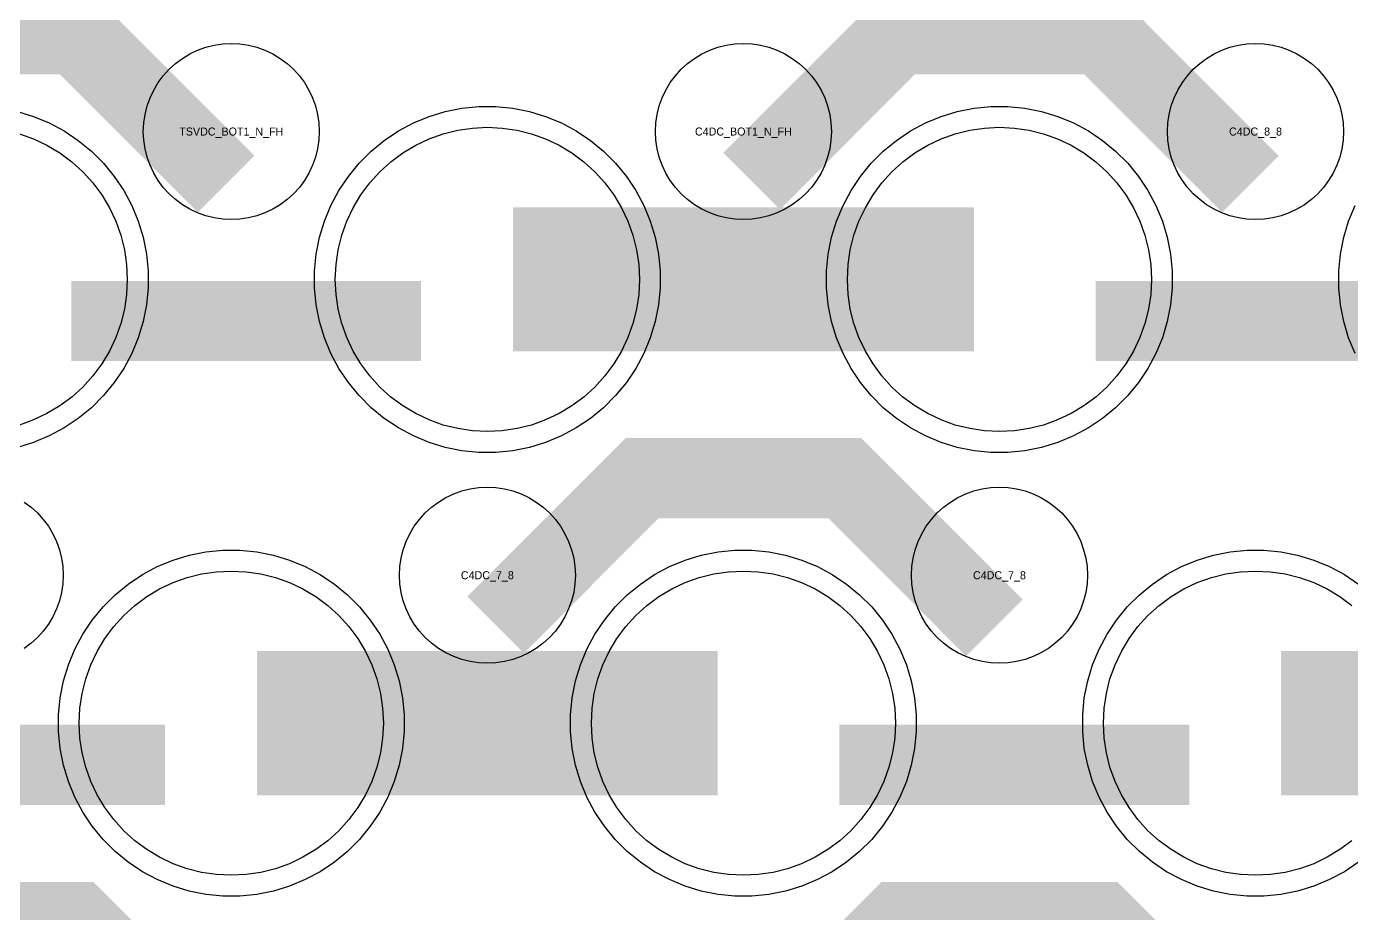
# Model space of a CAD drawing. Extents: x -11880 to 11880, y -14992 to 14992.
# Drawn here: x -9584 to -9170, y -13929.1 to -13652.1 of the extents above; entities that cross this region are included whole.
import ezdxf
from ezdxf.enums import TextEntityAlignment as Align

# ---------------------------------------------------------------- set-up
doc = ezdxf.new("R2010")
doc.units = 0
doc.header["$MEASUREMENT"] = 0
for name, color, linetype in [('GDS_775_DT_237', 138, 'CONTINUOUS'), ('RDL1_FS', 34, 'CONTINUOUS'), ('RDL_BS', 160, 'CONTINUOUS')]:
    doc.layers.add(name, color=color, linetype=linetype)

msp = doc.modelspace()

# ---------------------------------------------------------------- linework, layer by layer
at = {"layer": 'RDL1_FS', "color": 241, "true_color": 0xf7abae}
for points in [[(-9586.209, -13685.586), (-9581.819, -13687.158), (-9577.605, -13689.15), (-9573.605, -13691.548), (-9569.86, -13694.326), (-9566.406, -13697.456), (-9563.276, -13700.91), (-9560.498, -13704.655), (-9558.1, -13708.655), (-9556.108, -13712.869), (-9554.536, -13717.259), (-9553.404, -13721.782), (-9552.72, -13726.393), (-9552.491, -13731.05), (-9552.72, -13735.707), (-9553.404, -13740.318), (-9554.536, -13744.841), (-9556.108, -13749.231), (-9558.1, -13753.445), (-9560.498, -13757.445), (-9563.276, -13761.19), (-9566.406, -13764.644), (-9569.86, -13767.774), (-9573.605, -13770.552), (-9577.605, -13772.95), (-9581.819, -13774.942), (-9586.209, -13776.514)], [(-9169.86, -13906.339), (-9173.605, -13909.117), (-9177.605, -13911.515), (-9181.819, -13913.507), (-9186.209, -13915.079), (-9190.732, -13916.211), (-9195.343, -13916.895), (-9200, -13917.124), (-9204.657, -13916.895), (-9209.268, -13916.211), (-9213.791, -13915.079), (-9218.181, -13913.507), (-9222.395, -13911.515), (-9226.395, -13909.117), (-9230.14, -13906.339), (-9233.594, -13903.209), (-9236.724, -13899.755), (-9239.502, -13896.01), (-9241.9, -13892.01), (-9243.892, -13887.796), (-9245.464, -13883.406), (-9246.596, -13878.883), (-9247.28, -13874.272), (-9247.509, -13869.615), (-9247.28, -13864.958), (-9246.596, -13860.347), (-9245.464, -13855.824), (-9243.892, -13851.434), (-9241.9, -13847.22), (-9239.502, -13843.22), (-9236.724, -13839.475), (-9233.594, -13836.021), (-9230.14, -13832.891), (-9226.395, -13830.113), (-9222.395, -13827.715), (-9218.181, -13825.723), (-9213.791, -13824.151), (-9209.268, -13823.019), (-9204.657, -13822.335), (-9200, -13822.106), (-9195.343, -13822.335), (-9190.732, -13823.019), (-9186.209, -13824.151), (-9181.819, -13825.723), (-9177.605, -13827.715), (-9173.605, -13830.113), (-9169.86, -13832.891)]]:
    msp.add_lwpolyline(points, dxfattribs=at)
for points in [[(-9440, -13778.559), (-9444.657, -13778.33), (-9449.268, -13777.646), (-9453.791, -13776.514), (-9458.181, -13774.942), (-9462.395, -13772.95), (-9466.395, -13770.552), (-9470.14, -13767.774), (-9473.594, -13764.644), (-9476.724, -13761.19), (-9479.502, -13757.445), (-9481.9, -13753.445), (-9483.892, -13749.231), (-9485.464, -13744.841), (-9486.596, -13740.318), (-9487.28, -13735.707), (-9487.509, -13731.05), (-9487.28, -13726.393), (-9486.596, -13721.782), (-9485.464, -13717.259), (-9483.892, -13712.869), (-9481.9, -13708.655), (-9479.502, -13704.655), (-9476.724, -13700.91), (-9473.594, -13697.456), (-9470.14, -13694.326), (-9466.395, -13691.548), (-9462.395, -13689.15), (-9458.181, -13687.158), (-9453.791, -13685.586), (-9449.268, -13684.454), (-9444.657, -13683.77), (-9440, -13683.541), (-9435.343, -13683.77), (-9430.732, -13684.454), (-9426.209, -13685.586), (-9421.819, -13687.158), (-9417.605, -13689.15), (-9413.605, -13691.548), (-9409.86, -13694.326), (-9406.406, -13697.456), (-9403.276, -13700.91), (-9400.498, -13704.655), (-9398.1, -13708.655), (-9396.108, -13712.869), (-9394.536, -13717.259), (-9393.404, -13721.782), (-9392.72, -13726.393), (-9392.491, -13731.05), (-9392.72, -13735.707), (-9393.404, -13740.318), (-9394.536, -13744.841), (-9396.108, -13749.231), (-9398.1, -13753.445), (-9400.498, -13757.445), (-9403.276, -13761.19), (-9406.406, -13764.644), (-9409.86, -13767.774), (-9413.605, -13770.552), (-9417.605, -13772.95), (-9421.819, -13774.942), (-9426.209, -13776.514), (-9430.732, -13777.646), (-9435.343, -13778.33)], [(-9280, -13778.559), (-9284.657, -13778.33), (-9289.268, -13777.646), (-9293.791, -13776.514), (-9298.181, -13774.942), (-9302.395, -13772.95), (-9306.395, -13770.552), (-9310.14, -13767.774), (-9313.594, -13764.644), (-9316.724, -13761.19), (-9319.502, -13757.445), (-9321.9, -13753.445), (-9323.892, -13749.231), (-9325.464, -13744.841), (-9326.596, -13740.318), (-9327.28, -13735.707), (-9327.509, -13731.05), (-9327.28, -13726.393), (-9326.596, -13721.782), (-9325.464, -13717.259), (-9323.892, -13712.869), (-9321.9, -13708.655), (-9319.502, -13704.655), (-9316.724, -13700.91), (-9313.594, -13697.456), (-9310.14, -13694.326), (-9306.395, -13691.548), (-9302.395, -13689.15), (-9298.181, -13687.158), (-9293.791, -13685.586), (-9289.268, -13684.454), (-9284.657, -13683.77), (-9280, -13683.541), (-9275.343, -13683.77), (-9270.732, -13684.454), (-9266.209, -13685.586), (-9261.819, -13687.158), (-9257.605, -13689.15), (-9253.605, -13691.548), (-9249.86, -13694.326), (-9246.406, -13697.456), (-9243.276, -13700.91), (-9240.498, -13704.655), (-9238.1, -13708.655), (-9236.108, -13712.869), (-9234.536, -13717.259), (-9233.404, -13721.782), (-9232.72, -13726.393), (-9232.491, -13731.05), (-9232.72, -13735.707), (-9233.404, -13740.318), (-9234.536, -13744.841), (-9236.108, -13749.231), (-9238.1, -13753.445), (-9240.498, -13757.445), (-9243.276, -13761.19), (-9246.406, -13764.644), (-9249.86, -13767.774), (-9253.605, -13770.552), (-9257.605, -13772.95), (-9261.819, -13774.942), (-9266.209, -13776.514), (-9270.732, -13777.646), (-9275.343, -13778.33)], [(-9520, -13917.124), (-9524.657, -13916.895), (-9529.268, -13916.211), (-9533.791, -13915.079), (-9538.181, -13913.507), (-9542.395, -13911.515), (-9546.395, -13909.117), (-9550.14, -13906.339), (-9553.594, -13903.209), (-9556.724, -13899.755), (-9559.502, -13896.01), (-9561.9, -13892.01), (-9563.892, -13887.796), (-9565.464, -13883.406), (-9566.596, -13878.883), (-9567.28, -13874.272), (-9567.509, -13869.615), (-9567.28, -13864.958), (-9566.596, -13860.347), (-9565.464, -13855.824), (-9563.892, -13851.434), (-9561.9, -13847.22), (-9559.502, -13843.22), (-9556.724, -13839.475), (-9553.594, -13836.021), (-9550.14, -13832.891), (-9546.395, -13830.113), (-9542.395, -13827.715), (-9538.181, -13825.723), (-9533.791, -13824.151), (-9529.268, -13823.019), (-9524.657, -13822.335), (-9520, -13822.106), (-9515.343, -13822.335), (-9510.732, -13823.019), (-9506.209, -13824.151), (-9501.819, -13825.723), (-9497.605, -13827.715), (-9493.605, -13830.113), (-9489.86, -13832.891), (-9486.406, -13836.021), (-9483.276, -13839.475), (-9480.498, -13843.22), (-9478.1, -13847.22), (-9476.108, -13851.434), (-9474.536, -13855.824), (-9473.404, -13860.347), (-9472.72, -13864.958), (-9472.491, -13869.615), (-9472.72, -13874.272), (-9473.404, -13878.883), (-9474.536, -13883.406), (-9476.108, -13887.796), (-9478.1, -13892.01), (-9480.498, -13896.01), (-9483.276, -13899.755), (-9486.406, -13903.209), (-9489.86, -13906.339), (-9493.605, -13909.117), (-9497.605, -13911.515), (-9501.819, -13913.507), (-9506.209, -13915.079), (-9510.732, -13916.211), (-9515.343, -13916.895)], [(-9360, -13917.124), (-9364.657, -13916.895), (-9369.268, -13916.211), (-9373.791, -13915.079), (-9378.181, -13913.507), (-9382.395, -13911.515), (-9386.395, -13909.117), (-9390.14, -13906.339), (-9393.594, -13903.209), (-9396.724, -13899.755), (-9399.502, -13896.01), (-9401.9, -13892.01), (-9403.892, -13887.796), (-9405.464, -13883.406), (-9406.596, -13878.883), (-9407.28, -13874.272), (-9407.509, -13869.615), (-9407.28, -13864.958), (-9406.596, -13860.347), (-9405.464, -13855.824), (-9403.892, -13851.434), (-9401.9, -13847.22), (-9399.502, -13843.22), (-9396.724, -13839.475), (-9393.594, -13836.021), (-9390.14, -13832.891), (-9386.395, -13830.113), (-9382.395, -13827.715), (-9378.181, -13825.723), (-9373.791, -13824.151), (-9369.268, -13823.019), (-9364.657, -13822.335), (-9360, -13822.106), (-9355.343, -13822.335), (-9350.732, -13823.019), (-9346.209, -13824.151), (-9341.819, -13825.723), (-9337.605, -13827.715), (-9333.605, -13830.113), (-9329.86, -13832.891), (-9326.406, -13836.021), (-9323.276, -13839.475), (-9320.498, -13843.22), (-9318.1, -13847.22), (-9316.108, -13851.434), (-9314.536, -13855.824), (-9313.404, -13860.347), (-9312.72, -13864.958), (-9312.491, -13869.615), (-9312.72, -13874.272), (-9313.404, -13878.883), (-9314.536, -13883.406), (-9316.108, -13887.796), (-9318.1, -13892.01), (-9320.498, -13896.01), (-9323.276, -13899.755), (-9326.406, -13903.209), (-9329.86, -13906.339), (-9333.605, -13909.117), (-9337.605, -13911.515), (-9341.819, -13913.507), (-9346.209, -13915.079), (-9350.732, -13916.211), (-9355.343, -13916.895)]]:
    msp.add_lwpolyline(points, close=True, dxfattribs=at)
for points in [[(-9431.998, -13731.05, 45, 45, 0), (-9359.998, -13731.05, 45, 45, 0)], [(-9359.998, -13731.05, 45, 45, 0), (-9287.998, -13731.05, 45, 45, 0)], [(-9511.998, -13869.615, 45, 45, 0), (-9439.998, -13869.615, 45, 45, 0)], [(-9439.998, -13869.615, 45, 45, 0), (-9367.998, -13869.615, 45, 45, 0)], [(-9191.998, -13869.615, 45, 45, 0), (-9119.998, -13869.615, 45, 45, 0)]]:
    msp.add_lwpolyline(points, format="xyseb", dxfattribs=at)
at = {"layer": 'RDL_BS', "color": 241, "true_color": 0xf7abae}
for points in [[(-9521.599, -13701.263, 25, 25, 0), (-9568.313, -13654.549, 25, 25, 0), (-9598.071, -13654.549, 25, 25, 0)], [(-9569.984, -13744.063, 25, 25, 0), (-9460.719, -13744.063, 25, 25, 0)], [(-9249.984, -13744.063, 25, 25, 0), (-9140.719, -13744.063, 25, 25, 0)], [(-9649.984, -13882.628, 25, 25, 0), (-9540.719, -13882.628, 25, 25, 0)], [(-9329.984, -13882.628, 25, 25, 0), (-9220.719, -13882.628, 25, 25, 0)]]:
    msp.add_lwpolyline(points, format="xyseb", dxfattribs=at)
at = {"layer": 'RDL_BS'}
for points in [[(-9357.438, -13700.364, 25, 25, 0), (-9311.623, -13654.549, 25, 25, 0), (-9278.07, -13654.549, 25, 25, 0)], [(-9201.599, -13701.263, 25, 25, 0), (-9248.313, -13654.549, 25, 25, 0), (-9278.071, -13654.549, 25, 25, 0)], [(-9437.438, -13838.929, 25, 25, 0), (-9391.623, -13793.114, 25, 25, 0), (-9358.07, -13793.114, 25, 25, 0)], [(-9281.599, -13839.828, 25, 25, 0), (-9328.313, -13793.114, 25, 25, 0), (-9358.071, -13793.114, 25, 25, 0)], [(-9521.599, -13978.393, 25, 25, 0), (-9568.313, -13931.679, 25, 25, 0), (-9598.071, -13931.679, 25, 25, 0)], [(-9357.438, -13977.494, 25, 25, 0), (-9311.623, -13931.679, 25, 25, 0), (-9278.07, -13931.679, 25, 25, 0)], [(-9201.599, -13978.393, 25, 25, 0), (-9248.313, -13931.679, 25, 25, 0), (-9278.071, -13931.679, 25, 25, 0)]]:
    msp.add_lwpolyline(points, format="xyseb", dxfattribs=at)
at = {"layer": 'RDL_BS', "color": 241, "true_color": 0xf7abae}
for points in [[(-9520, -13712.356), (-9522.693, -13712.224), (-9525.365, -13711.828), (-9527.984, -13711.171), (-9530.519, -13710.264), (-9532.956, -13709.112), (-9535.28, -13707.719), (-9537.443, -13706.116), (-9539.442, -13704.304), (-9541.254, -13702.305), (-9542.857, -13700.142), (-9544.25, -13697.818), (-9545.402, -13695.381), (-9546.309, -13692.846), (-9546.966, -13690.227), (-9547.362, -13687.555), (-9547.494, -13684.862), (-9547.362, -13682.169), (-9546.966, -13679.497), (-9546.309, -13676.878), (-9545.402, -13674.343), (-9544.25, -13671.906), (-9542.857, -13669.582), (-9541.254, -13667.419), (-9539.442, -13665.42), (-9537.443, -13663.608), (-9535.28, -13662.005), (-9532.956, -13660.612), (-9530.519, -13659.46), (-9527.984, -13658.553), (-9525.365, -13657.896), (-9522.693, -13657.5), (-9520, -13657.368), (-9517.307, -13657.5), (-9514.635, -13657.896), (-9512.016, -13658.553), (-9509.481, -13659.46), (-9507.044, -13660.612), (-9504.72, -13662.005), (-9502.557, -13663.608), (-9500.558, -13665.42), (-9498.746, -13667.419), (-9497.143, -13669.582), (-9495.75, -13671.906), (-9494.598, -13674.343), (-9493.691, -13676.878), (-9493.034, -13679.497), (-9492.638, -13682.169), (-9492.506, -13684.862), (-9492.638, -13687.555), (-9493.034, -13690.227), (-9493.691, -13692.846), (-9494.598, -13695.381), (-9495.75, -13697.818), (-9497.143, -13700.142), (-9498.746, -13702.305), (-9500.558, -13704.304), (-9502.557, -13706.116), (-9504.72, -13707.719), (-9507.044, -13709.112), (-9509.481, -13710.264), (-9512.016, -13711.171), (-9514.635, -13711.828), (-9517.307, -13712.224)], [(-9442.644, -13785.05), (-9447.938, -13784.533), (-9453.165, -13783.487), (-9458.205, -13781.956), (-9463.115, -13779.925), (-9467.777, -13777.433), (-9472.191, -13774.486), (-9476.292, -13771.124), (-9480.074, -13767.342), (-9483.436, -13763.241), (-9486.383, -13758.827), (-9488.875, -13754.165), (-9490.906, -13749.255), (-9492.437, -13744.215), (-9493.483, -13738.988), (-9494, -13733.694), (-9494, -13728.406), (-9493.483, -13723.112), (-9492.437, -13717.885), (-9490.906, -13712.845), (-9488.875, -13707.935), (-9486.383, -13703.273), (-9483.436, -13698.859), (-9480.074, -13694.758), (-9476.292, -13690.976), (-9472.191, -13687.614), (-9467.777, -13684.667), (-9463.115, -13682.175), (-9458.205, -13680.144), (-9453.165, -13678.613), (-9447.938, -13677.567), (-9442.644, -13677.05), (-9437.356, -13677.05), (-9432.062, -13677.567), (-9426.835, -13678.613), (-9421.795, -13680.144), (-9416.885, -13682.175), (-9412.223, -13684.667), (-9407.809, -13687.614), (-9403.708, -13690.976), (-9399.926, -13694.758), (-9396.564, -13698.859), (-9393.617, -13703.273), (-9391.125, -13707.935), (-9389.094, -13712.845), (-9387.563, -13717.885), (-9386.517, -13723.112), (-9386, -13728.406), (-9386, -13733.694), (-9386.517, -13738.988), (-9387.563, -13744.215), (-9389.094, -13749.255), (-9391.125, -13754.165), (-9393.617, -13758.827), (-9396.564, -13763.241), (-9399.926, -13767.342), (-9403.708, -13771.124), (-9407.809, -13774.486), (-9412.223, -13777.433), (-9416.885, -13779.925), (-9421.795, -13781.956), (-9426.835, -13783.487), (-9432.062, -13784.533), (-9437.356, -13785.05)], [(-9282.644, -13785.05), (-9287.938, -13784.533), (-9293.165, -13783.487), (-9298.205, -13781.956), (-9303.115, -13779.925), (-9307.777, -13777.433), (-9312.191, -13774.486), (-9316.292, -13771.124), (-9320.074, -13767.342), (-9323.436, -13763.241), (-9326.383, -13758.827), (-9328.875, -13754.165), (-9330.906, -13749.255), (-9332.437, -13744.215), (-9333.483, -13738.988), (-9334, -13733.694), (-9334, -13728.406), (-9333.483, -13723.112), (-9332.437, -13717.885), (-9330.906, -13712.845), (-9328.875, -13707.935), (-9326.383, -13703.273), (-9323.436, -13698.859), (-9320.074, -13694.758), (-9316.292, -13690.976), (-9312.191, -13687.614), (-9307.777, -13684.667), (-9303.115, -13682.175), (-9298.205, -13680.144), (-9293.165, -13678.613), (-9287.938, -13677.567), (-9282.644, -13677.05), (-9277.356, -13677.05), (-9272.062, -13677.567), (-9266.835, -13678.613), (-9261.795, -13680.144), (-9256.885, -13682.175), (-9252.223, -13684.667), (-9247.809, -13687.614), (-9243.708, -13690.976), (-9239.926, -13694.758), (-9236.564, -13698.859), (-9233.617, -13703.273), (-9231.125, -13707.935), (-9229.094, -13712.845), (-9227.563, -13717.885), (-9226.517, -13723.112), (-9226, -13728.406), (-9226, -13733.694), (-9226.517, -13738.988), (-9227.563, -13744.215), (-9229.094, -13749.255), (-9231.125, -13754.165), (-9233.617, -13758.827), (-9236.564, -13763.241), (-9239.926, -13767.342), (-9243.708, -13771.124), (-9247.809, -13774.486), (-9252.223, -13777.433), (-9256.885, -13779.925), (-9261.795, -13781.956), (-9266.835, -13783.487), (-9272.062, -13784.533), (-9277.356, -13785.05)], [(-9522.644, -13923.615), (-9527.938, -13923.098), (-9533.165, -13922.052), (-9538.205, -13920.521), (-9543.115, -13918.49), (-9547.777, -13915.998), (-9552.191, -13913.051), (-9556.292, -13909.689), (-9560.074, -13905.907), (-9563.436, -13901.806), (-9566.383, -13897.392), (-9568.875, -13892.73), (-9570.906, -13887.82), (-9572.437, -13882.78), (-9573.483, -13877.553), (-9574, -13872.259), (-9574, -13866.971), (-9573.483, -13861.677), (-9572.437, -13856.45), (-9570.906, -13851.41), (-9568.875, -13846.5), (-9566.383, -13841.838), (-9563.436, -13837.424), (-9560.074, -13833.323), (-9556.292, -13829.541), (-9552.191, -13826.179), (-9547.777, -13823.232), (-9543.115, -13820.74), (-9538.205, -13818.709), (-9533.165, -13817.178), (-9527.938, -13816.132), (-9522.644, -13815.615), (-9517.356, -13815.615), (-9512.062, -13816.132), (-9506.835, -13817.178), (-9501.795, -13818.709), (-9496.885, -13820.74), (-9492.223, -13823.232), (-9487.809, -13826.179), (-9483.708, -13829.541), (-9479.926, -13833.323), (-9476.564, -13837.424), (-9473.617, -13841.838), (-9471.125, -13846.5), (-9469.094, -13851.41), (-9467.563, -13856.45), (-9466.517, -13861.677), (-9466, -13866.971), (-9466, -13872.259), (-9466.517, -13877.553), (-9467.563, -13882.78), (-9469.094, -13887.82), (-9471.125, -13892.73), (-9473.617, -13897.392), (-9476.564, -13901.806), (-9479.926, -13905.907), (-9483.708, -13909.689), (-9487.809, -13913.051), (-9492.223, -13915.998), (-9496.885, -13918.49), (-9501.795, -13920.521), (-9506.835, -13922.052), (-9512.062, -13923.098), (-9517.356, -13923.615)], [(-9362.644, -13923.615), (-9367.938, -13923.098), (-9373.165, -13922.052), (-9378.205, -13920.521), (-9383.115, -13918.49), (-9387.777, -13915.998), (-9392.191, -13913.051), (-9396.292, -13909.689), (-9400.074, -13905.907), (-9403.436, -13901.806), (-9406.383, -13897.392), (-9408.875, -13892.73), (-9410.906, -13887.82), (-9412.437, -13882.78), (-9413.483, -13877.553), (-9414, -13872.259), (-9414, -13866.971), (-9413.483, -13861.677), (-9412.437, -13856.45), (-9410.906, -13851.41), (-9408.875, -13846.5), (-9406.383, -13841.838), (-9403.436, -13837.424), (-9400.074, -13833.323), (-9396.292, -13829.541), (-9392.191, -13826.179), (-9387.777, -13823.232), (-9383.115, -13820.74), (-9378.205, -13818.709), (-9373.165, -13817.178), (-9367.938, -13816.132), (-9362.644, -13815.615), (-9357.356, -13815.615), (-9352.062, -13816.132), (-9346.835, -13817.178), (-9341.795, -13818.709), (-9336.885, -13820.74), (-9332.223, -13823.232), (-9327.809, -13826.179), (-9323.708, -13829.541), (-9319.926, -13833.323), (-9316.564, -13837.424), (-9313.617, -13841.838), (-9311.125, -13846.5), (-9309.094, -13851.41), (-9307.563, -13856.45), (-9306.517, -13861.677), (-9306, -13866.971), (-9306, -13872.259), (-9306.517, -13877.553), (-9307.563, -13882.78), (-9309.094, -13887.82), (-9311.125, -13892.73), (-9313.617, -13897.392), (-9316.564, -13901.806), (-9319.926, -13905.907), (-9323.708, -13909.689), (-9327.809, -13913.051), (-9332.223, -13915.998), (-9336.885, -13918.49), (-9341.795, -13920.521), (-9346.835, -13922.052), (-9352.062, -13923.098), (-9357.356, -13923.615)]]:
    msp.add_lwpolyline(points, close=True, dxfattribs=at)
at = {"layer": 'RDL_BS'}
for points in [[(-9360, -13712.356), (-9362.693, -13712.224), (-9365.365, -13711.828), (-9367.984, -13711.171), (-9370.519, -13710.264), (-9372.956, -13709.112), (-9375.28, -13707.719), (-9377.443, -13706.116), (-9379.442, -13704.304), (-9381.254, -13702.305), (-9382.857, -13700.142), (-9384.25, -13697.818), (-9385.402, -13695.381), (-9386.309, -13692.846), (-9386.966, -13690.227), (-9387.362, -13687.555), (-9387.494, -13684.862), (-9387.362, -13682.169), (-9386.966, -13679.497), (-9386.309, -13676.878), (-9385.402, -13674.343), (-9384.25, -13671.906), (-9382.857, -13669.582), (-9381.254, -13667.419), (-9379.442, -13665.42), (-9377.443, -13663.608), (-9375.28, -13662.005), (-9372.956, -13660.612), (-9370.519, -13659.46), (-9367.984, -13658.553), (-9365.365, -13657.896), (-9362.693, -13657.5), (-9360, -13657.368), (-9357.307, -13657.5), (-9354.635, -13657.896), (-9352.016, -13658.553), (-9349.481, -13659.46), (-9347.044, -13660.612), (-9344.72, -13662.005), (-9342.557, -13663.608), (-9340.558, -13665.42), (-9338.746, -13667.419), (-9337.143, -13669.582), (-9335.75, -13671.906), (-9334.598, -13674.343), (-9333.691, -13676.878), (-9333.034, -13679.497), (-9332.638, -13682.169), (-9332.506, -13684.862), (-9332.638, -13687.555), (-9333.034, -13690.227), (-9333.691, -13692.846), (-9334.598, -13695.381), (-9335.75, -13697.818), (-9337.143, -13700.142), (-9338.746, -13702.305), (-9340.558, -13704.304), (-9342.557, -13706.116), (-9344.72, -13707.719), (-9347.044, -13709.112), (-9349.481, -13710.264), (-9352.016, -13711.171), (-9354.635, -13711.828), (-9357.307, -13712.224)], [(-9200, -13712.356), (-9202.693, -13712.224), (-9205.365, -13711.828), (-9207.984, -13711.171), (-9210.519, -13710.264), (-9212.956, -13709.112), (-9215.28, -13707.719), (-9217.443, -13706.116), (-9219.442, -13704.304), (-9221.254, -13702.305), (-9222.857, -13700.142), (-9224.25, -13697.818), (-9225.402, -13695.381), (-9226.309, -13692.846), (-9226.966, -13690.227), (-9227.362, -13687.555), (-9227.494, -13684.862), (-9227.362, -13682.169), (-9226.966, -13679.497), (-9226.309, -13676.878), (-9225.402, -13674.343), (-9224.25, -13671.906), (-9222.857, -13669.582), (-9221.254, -13667.419), (-9219.442, -13665.42), (-9217.443, -13663.608), (-9215.28, -13662.005), (-9212.956, -13660.612), (-9210.519, -13659.46), (-9207.984, -13658.553), (-9205.365, -13657.896), (-9202.693, -13657.5), (-9200, -13657.368), (-9197.307, -13657.5), (-9194.635, -13657.896), (-9192.016, -13658.553), (-9189.481, -13659.46), (-9187.044, -13660.612), (-9184.72, -13662.005), (-9182.557, -13663.608), (-9180.558, -13665.42), (-9178.746, -13667.419), (-9177.143, -13669.582), (-9175.75, -13671.906), (-9174.598, -13674.343), (-9173.691, -13676.878), (-9173.034, -13679.497), (-9172.638, -13682.169), (-9172.506, -13684.862), (-9172.638, -13687.555), (-9173.034, -13690.227), (-9173.691, -13692.846), (-9174.598, -13695.381), (-9175.75, -13697.818), (-9177.143, -13700.142), (-9178.746, -13702.305), (-9180.558, -13704.304), (-9182.557, -13706.116), (-9184.72, -13707.719), (-9187.044, -13709.112), (-9189.481, -13710.264), (-9192.016, -13711.171), (-9194.635, -13711.828), (-9197.307, -13712.224)], [(-9440, -13850.921), (-9442.693, -13850.789), (-9445.365, -13850.393), (-9447.984, -13849.736), (-9450.519, -13848.829), (-9452.956, -13847.677), (-9455.28, -13846.284), (-9457.443, -13844.681), (-9459.442, -13842.869), (-9461.254, -13840.87), (-9462.857, -13838.707), (-9464.25, -13836.383), (-9465.402, -13833.946), (-9466.309, -13831.411), (-9466.966, -13828.792), (-9467.362, -13826.12), (-9467.494, -13823.427), (-9467.362, -13820.734), (-9466.966, -13818.062), (-9466.309, -13815.443), (-9465.402, -13812.908), (-9464.25, -13810.471), (-9462.857, -13808.147), (-9461.254, -13805.984), (-9459.442, -13803.985), (-9457.443, -13802.173), (-9455.28, -13800.57), (-9452.956, -13799.177), (-9450.519, -13798.025), (-9447.984, -13797.118), (-9445.365, -13796.461), (-9442.693, -13796.065), (-9440, -13795.933), (-9437.307, -13796.065), (-9434.635, -13796.461), (-9432.016, -13797.118), (-9429.481, -13798.025), (-9427.044, -13799.177), (-9424.72, -13800.57), (-9422.557, -13802.173), (-9420.558, -13803.985), (-9418.746, -13805.984), (-9417.143, -13808.147), (-9415.75, -13810.471), (-9414.598, -13812.908), (-9413.691, -13815.443), (-9413.034, -13818.062), (-9412.638, -13820.734), (-9412.506, -13823.427), (-9412.638, -13826.12), (-9413.034, -13828.792), (-9413.691, -13831.411), (-9414.598, -13833.946), (-9415.75, -13836.383), (-9417.143, -13838.707), (-9418.746, -13840.87), (-9420.558, -13842.869), (-9422.557, -13844.681), (-9424.72, -13846.284), (-9427.044, -13847.677), (-9429.481, -13848.829), (-9432.016, -13849.736), (-9434.635, -13850.393), (-9437.307, -13850.789)], [(-9280, -13850.921), (-9282.693, -13850.789), (-9285.365, -13850.393), (-9287.984, -13849.736), (-9290.519, -13848.829), (-9292.956, -13847.677), (-9295.28, -13846.284), (-9297.443, -13844.681), (-9299.442, -13842.869), (-9301.254, -13840.87), (-9302.857, -13838.707), (-9304.25, -13836.383), (-9305.402, -13833.946), (-9306.309, -13831.411), (-9306.966, -13828.792), (-9307.362, -13826.12), (-9307.494, -13823.427), (-9307.362, -13820.734), (-9306.966, -13818.062), (-9306.309, -13815.443), (-9305.402, -13812.908), (-9304.25, -13810.471), (-9302.857, -13808.147), (-9301.254, -13805.984), (-9299.442, -13803.985), (-9297.443, -13802.173), (-9295.28, -13800.57), (-9292.956, -13799.177), (-9290.519, -13798.025), (-9287.984, -13797.118), (-9285.365, -13796.461), (-9282.693, -13796.065), (-9280, -13795.933), (-9277.307, -13796.065), (-9274.635, -13796.461), (-9272.016, -13797.118), (-9269.481, -13798.025), (-9267.044, -13799.177), (-9264.72, -13800.57), (-9262.557, -13802.173), (-9260.558, -13803.985), (-9258.746, -13805.984), (-9257.143, -13808.147), (-9255.75, -13810.471), (-9254.598, -13812.908), (-9253.691, -13815.443), (-9253.034, -13818.062), (-9252.638, -13820.734), (-9252.506, -13823.427), (-9252.638, -13826.12), (-9253.034, -13828.792), (-9253.691, -13831.411), (-9254.598, -13833.946), (-9255.75, -13836.383), (-9257.143, -13838.707), (-9258.746, -13840.87), (-9260.558, -13842.869), (-9262.557, -13844.681), (-9264.72, -13846.284), (-9267.044, -13847.677), (-9269.481, -13848.829), (-9272.016, -13849.736), (-9274.635, -13850.393), (-9277.307, -13850.789)]]:
    msp.add_lwpolyline(points, close=True, dxfattribs=at)
at = {"layer": 'RDL_BS', "color": 241, "true_color": 0xf7abae}
for points in [[(-9586.835, -13678.613), (-9581.795, -13680.144), (-9576.885, -13682.175), (-9572.223, -13684.667), (-9567.809, -13687.614), (-9563.708, -13690.976), (-9559.926, -13694.758), (-9556.564, -13698.859), (-9553.617, -13703.273), (-9551.125, -13707.935), (-9549.094, -13712.845), (-9547.563, -13717.885), (-9546.517, -13723.112), (-9546, -13728.406), (-9546, -13733.694), (-9546.517, -13738.988), (-9547.563, -13744.215), (-9549.094, -13749.255), (-9551.125, -13754.165), (-9553.617, -13758.827), (-9556.564, -13763.241), (-9559.926, -13767.342), (-9563.708, -13771.124), (-9567.809, -13774.486), (-9572.223, -13777.433), (-9576.885, -13779.925), (-9581.795, -13781.956), (-9586.835, -13783.487)], [(-9168.875, -13754.165), (-9170.906, -13749.255), (-9172.437, -13744.215), (-9173.483, -13738.988), (-9174, -13733.694), (-9174, -13728.406), (-9173.483, -13723.112), (-9172.437, -13717.885), (-9170.906, -13712.845), (-9168.875, -13707.935)], [(-9167.809, -13913.051), (-9172.223, -13915.998), (-9176.885, -13918.49), (-9181.795, -13920.521), (-9186.835, -13922.052), (-9192.062, -13923.098), (-9197.356, -13923.615), (-9202.644, -13923.615), (-9207.938, -13923.098), (-9213.165, -13922.052), (-9218.205, -13920.521), (-9223.115, -13918.49), (-9227.777, -13915.998), (-9232.191, -13913.051), (-9236.292, -13909.689), (-9240.074, -13905.907), (-9243.436, -13901.806), (-9246.383, -13897.392), (-9248.875, -13892.73), (-9250.906, -13887.82), (-9252.437, -13882.78), (-9253.483, -13877.553), (-9254, -13872.259), (-9254, -13866.971), (-9253.483, -13861.677), (-9252.437, -13856.45), (-9250.906, -13851.41), (-9248.875, -13846.5), (-9246.383, -13841.838), (-9243.436, -13837.424), (-9240.074, -13833.323), (-9236.292, -13829.541), (-9232.191, -13826.179), (-9227.777, -13823.232), (-9223.115, -13820.74), (-9218.205, -13818.709), (-9213.165, -13817.178), (-9207.938, -13816.132), (-9202.644, -13815.615), (-9197.356, -13815.615), (-9192.062, -13816.132), (-9186.835, -13817.178), (-9181.795, -13818.709), (-9176.885, -13820.74), (-9172.223, -13823.232), (-9167.809, -13826.179)]]:
    msp.add_lwpolyline(points, dxfattribs=at)
at = {"layer": 'RDL_BS'}
msp.add_lwpolyline([(-9584.72, -13800.57), (-9582.557, -13802.173), (-9580.558, -13803.985), (-9578.746, -13805.984), (-9577.143, -13808.147), (-9575.75, -13810.471), (-9574.598, -13812.908), (-9573.691, -13815.443), (-9573.034, -13818.062), (-9572.638, -13820.734), (-9572.506, -13823.427), (-9572.638, -13826.12), (-9573.034, -13828.792), (-9573.691, -13831.411), (-9574.598, -13833.946), (-9575.75, -13836.383), (-9577.143, -13838.707), (-9578.746, -13840.87), (-9580.558, -13842.869), (-9582.557, -13844.681), (-9584.72, -13846.284)], dxfattribs=at)

# ---------------------------------------------------------------- texts
at = {"layer": 'GDS_775_DT_237', "color": 241, "true_color": 0xf7abae}
msp.add_text('TSVDC_BOT1_N_FH', height=2.5, dxfattribs=at).set_placement((-9520, -13684.862), align=Align.MIDDLE_CENTER)
msp.add_text('TSVDC_BOT1_N_FH', height=2.5, dxfattribs=at).set_placement((-9520, -13684.862), align=Align.MIDDLE_CENTER)
at = {"layer": 'GDS_775_DT_237'}
for s, p in [('C4DC_BOT1_N_FH', (-9360, -13684.862)), ('C4DC_BOT1_N_FH', (-9360, -13684.862)), ('C4DC_8_8', (-9200, -13684.862)), ('C4DC_8_8', (-9200, -13684.862)), ('C4DC_7_8', (-9440, -13823.427)), ('C4DC_7_8', (-9440, -13823.427)), ('C4DC_7_8', (-9280, -13823.427)), ('C4DC_7_8', (-9280, -13823.427))]:
    msp.add_text(s, height=2.5, dxfattribs=at).set_placement(p, align=Align.MIDDLE_CENTER)

doc.saveas('drawing.dxf')
